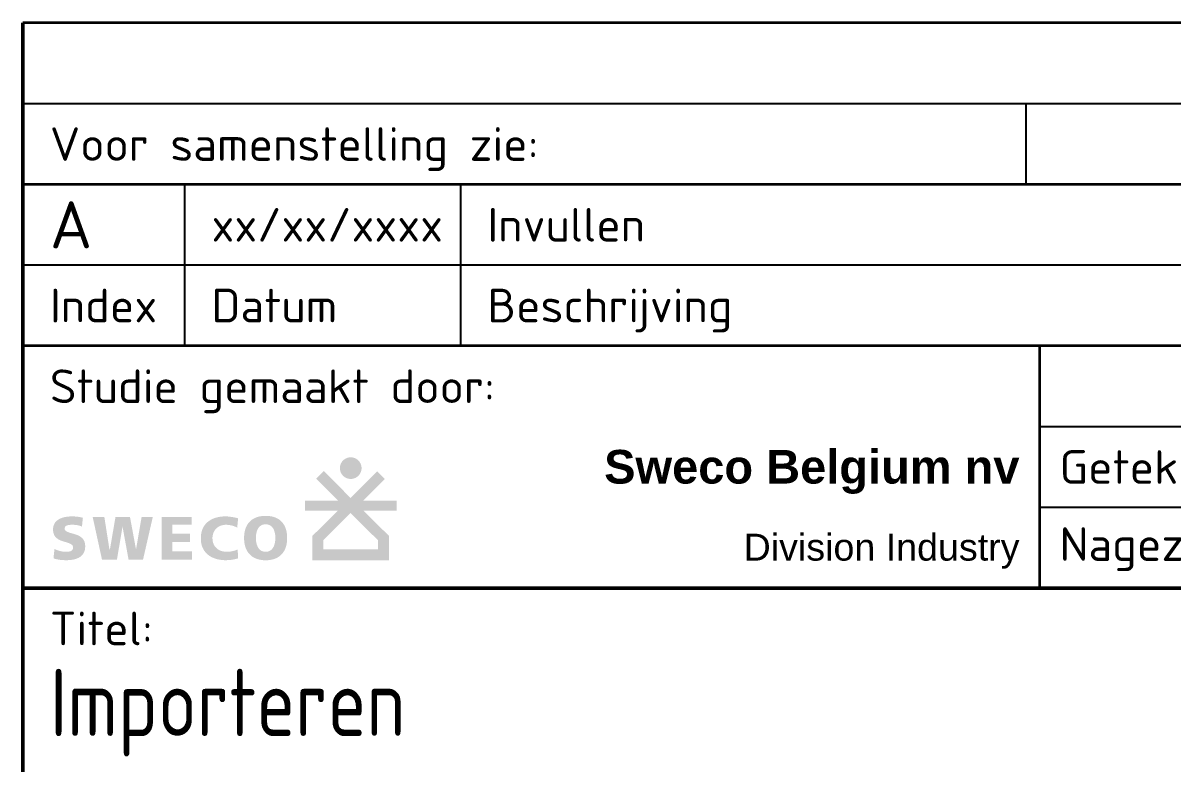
# Model space of a CAD drawing. Header units: millimetres. Extents: x -3 to 841, y 0 to 594.
# Drawn here: x 648.5 to 733.9, y 72 to 127 of the extents above; entities that cross this region are included whole.
import ezdxf
from ezdxf.enums import TextEntityAlignment as Align

# ---------------------------------------------------------------- set-up
doc = ezdxf.new("R2010")
doc.units = ezdxf.units.MM
doc.layers.add('50C', color=7, linetype='Continuous', lineweight=50)
doc.layers.add('Titelhoek_ArcelorMittal', color=7, linetype='Continuous', lineweight=50)
doc.layers.add('TITEL', color=7, linetype='Continuous')
doc.styles.add('Arcelor', font='isocpeur.ttf')
doc.styles.add('GMI_TITEL', font='arial.ttf')

# ---------------------------------------------------------------- blocks, each defined once
blk = doc.blocks.new('titelhoek_arcelormittal')
at = {"transparency": 33554687}
for color, points in [(256, [(-158.8396131693506, 84.33057897741215), (-158.8608018241089, 84.29761884778794), (-158.893761953732, 84.22698999859601), (-158.9078877235725, 84.19167557399545), (-158.9314306733042, 84.11633813485318), (-158.9408478531968, 84.07631512031064), (-158.9479107381163, 84.03629210576504), (-158.9526193280624, 83.99626909122395), (-158.9549736230347, 83.95624607667784), (-158.9573279180088, 83.91386876716243), (-158.9523423521809, 83.82911414810852), (-158.9479107381161, 83.79144542855894), (-158.9408478531969, 83.75377670898771), (-158.931430673304, 83.71375369444286), (-158.9078877235724, 83.63841625530306), (-158.8937619537334, 83.60074753573201), (-158.8772818889224, 83.56543311113741), (-158.8608018241088, 83.53247298150926), (-158.8164982732429, 83.45863373006912), (-158.7736929100987, 83.40298675798182), (-158.7218984206817, 83.34648367861915), (-158.6936468810142, 83.31823213895196), (-158.6653953413357, 83.29468918921988), (-158.6347895066854, 83.27114623948859), (-158.6018293770607, 83.24760328975675), (-158.568869247436, 83.2264146349982), (-158.5359091178141, 83.20758027521393), (-158.500594693215, 83.18874591542811), (-158.4652802686173, 83.17462014558929), (-158.4299658440204, 83.15814008077706), (-158.3546284048784, 83.1345971310454), (-158.3146053903354, 83.12753424612602), (-158.2345593612478, 83.11340847628703), (-158.1945363467043, 83.11105418131389), (-158.1121360226433, 83.11105418131389), (-158.0697587131264, 83.11340847628705), (-157.9897126840395, 83.12753424612592), (-157.9520439644684, 83.13459713104551), (-157.8767065253275, 83.15814008077699), (-157.7899046932741, 83.19611588230032), (-157.7684089565614, 83.20758027521377), (-157.7354488269372, 83.22641463499906), (-157.7024886973132, 83.24760328975749), (-157.6412770280248, 83.29468918920955), (-157.6130254883331, 83.3182321389523), (-157.5565224089829, 83.37473521830178), (-157.5329794592453, 83.40298675798581), (-157.4858935597813, 83.4641984272895), (-157.4647049050238, 83.4971585569128), (-157.4232693134962, 83.5748502910265), (-157.3913854330027, 83.65455999225959), (-157.3728874010705, 83.7137536944433), (-157.3658245161517, 83.75377670898266), (-157.3587616312317, 83.79144542855397), (-157.351698746312, 83.83146844310167), (-157.3493444513387, 83.87384575261872), (-157.3493444513387, 83.95624607668137), (-157.351698746312, 83.99626909122345), (-157.3587616312313, 84.03629210576679), (-157.3728874010701, 84.11633813485304), (-157.3964303508016, 84.19167557399518), (-157.4129104156136, 84.22698999859338), (-157.4270361854529, 84.26230442318996), (-157.4458705452405, 84.29761884779089), (-157.4647049050233, 84.33057897741118), (-157.4858935597824, 84.36353910703534), (-157.5094365095135, 84.39649923665887), (-157.5329794592462, 84.42710507131358), (-157.5565224089765, 84.45535661098965), (-157.5847739486559, 84.48360815066847), (-157.6412770280094, 84.53540264007614), (-157.7024886973128, 84.5824885395403), (-157.7354488269374, 84.60132289932525), (-157.7684089565618, 84.6225115540844), (-157.8390378057581, 84.65547168370918), (-157.9143752448988, 84.68372322338683), (-157.9897126840391, 84.70255758317182), (-158.0297356985828, 84.70962046809134), (-158.0697587131258, 84.71432905803775), (-158.1121360226434, 84.71903764798395), (-158.194536346704, 84.71903764798395), (-158.2745823757918, 84.70962046809126), (-158.3146053903354, 84.7025575831718), (-158.3546284048793, 84.69314040327909), (-158.3922971244498, 84.68372322338651), (-158.4299658440205, 84.6695974535477), (-158.4652802686178, 84.65547168370857), (-158.5359091178135, 84.6225115540839), (-158.5688692474368, 84.60132289932547), (-158.6018293770614, 84.58248853954052), (-158.6347895066841, 84.55894558980941), (-158.6653953413368, 84.53540264007717), (-158.7218984206932, 84.48360815066688), (-158.7736929101033, 84.42710507131038), (-158.7972358598342, 84.39649923666117), (-158.8207788095656, 84.36353910703572)]), (7, [(-179.3009084958559, 80.2923038958457), (-179.3607311311236, 80.28375780509313), (-179.4803764016591, 80.2552708359181), (-179.5943242783608, 80.22108647290754), (-179.6484495197939, 80.20114559448481), (-179.7567000026591, 80.15556644380484), (-179.8079765471759, 80.12707947462933), (-179.8564043947742, 80.09859250545394), (-179.9048322423726, 80.06725683936081), (-179.9504113930514, 80.03592117326852), (-179.9931418468142, 79.99888811334073), (-180.0330236036601, 79.96185505341263), (-180.1070897235159, 79.87639414588624), (-180.1384253896085, 79.83081499520578), (-180.166912358784, 79.78238714760806), (-180.192550631042, 79.7311106030931), (-180.2153402063816, 79.67698536166013), (-180.2324323878867, 79.61716272639269), (-180.2466758724745, 79.5573400911229), (-180.2580706601445, 79.49466875893779), (-180.2637680539798, 79.42914872983492), (-180.2666167508971, 79.35793130689675), (-180.2637680539797, 79.25537821786624), (-180.249524569392, 79.16137121958754), (-180.2295836909695, 79.07306161514406), (-180.2039454187115, 78.99614679837107), (-180.1697610557009, 78.92492937543265), (-180.129879298856, 78.8594093463299), (-180.0843001481756, 78.79958671106205), (-180.0330236036605, 78.74831016654662), (-179.9788983622269, 78.69988231894824), (-179.9219244238764, 78.65715186518518), (-179.8592530916909, 78.61727010833985), (-179.7965817595044, 78.58308574532946), (-179.7282130334852, 78.55175007923707), (-179.6598443074636, 78.52326311006145), (-179.5914755814426, 78.49762483780367), (-179.5231068554228, 78.47483526246381), (-179.3835207064618, 78.43210480870178), (-179.1892187325581, 78.37422762498343), (-179.1242892869692, 78.34949259809284), (-179.0388283794412, 78.32100562891623), (-178.9299448528181, 78.26656386560481), (-178.8278075340529, 78.18013998049629), (-178.7859471801599, 78.09043922215426), (-178.7727126090643, 77.97132808229134), (-178.7881430507009, 77.92503675737944), (-178.8011204477696, 77.87961586764034), (-178.8650578674735, 77.79969409301043), (-178.9553045858207, 77.74705017397415), (-179.0447847457232, 77.72148441400171), (-179.142927903945, 77.70308257183532), (-179.2439345575045, 77.69714100397886), (-179.298059798938, 77.69714100397886), (-179.3920667972162, 77.69714100397886), (-179.4860737954951, 77.70568709473147), (-179.5430477338443, 77.71423318548383), (-179.6028703691131, 77.72277927623657), (-179.7049486753398, 77.74319493748285), (-179.8402617788991, 77.7788036489451), (-180.0396705630922, 77.85286976878719), (-180.1612149649486, 77.9022471820408), (-180.2324323878867, 77.2100138310818), (-180.178307146454, 77.19007295265911), (-180.1241819050215, 77.17582946807131), (-180.0672079666702, 77.15873728656638), (-180.0073853314022, 77.14449380197877), (-179.8877400609127, 77.12170422664724), (-179.8250687286804, 77.1103094389685), (-179.7652460934116, 77.10176334821575), (-179.6427521259585, 77.0875198636281), (-179.5202581585057, 77.07897377287557), (-179.4063102818044, 77.0732763790405), (-179.298059798938, 77.0732763790405), (-179.1613223468968, 77.0732763790405), (-179.0274335917733, 77.08182246979308), (-178.9619135626698, 77.08751986362816), (-178.8308735044641, 77.10461204513321), (-178.7682021722783, 77.1160068328034), (-178.7055308400914, 77.13025031739127), (-178.6457082048245, 77.14449380197858), (-178.585885569556, 77.16158598348393), (-178.4719376928558, 77.20146774032901), (-178.3636872099933, 77.25274428484266), (-178.3152593623913, 77.27838255710246), (-178.266831514793, 77.30971822319535), (-178.218403667196, 77.34390258620517), (-178.1756732134324, 77.37808694921601), (-178.0959096997425, 77.45785046290591), (-178.0588766398142, 77.50058091666935), (-177.996205307627, 77.59743661186724), (-177.9449287631115, 77.70568709473542), (-177.9249878846901, 77.76550972999911), (-177.9078957031854, 77.82818106218365), (-177.8936522185975, 77.89370109128765), (-177.8851061278446, 77.9620698173093), (-177.8794087340098, 78.03613593716345), (-177.8765600370921, 78.11020205702069), (-177.8822574309271, 78.21275514605102), (-177.8936522185974, 78.30961084124826), (-177.91359309702, 78.39507174877257), (-177.9420800661954, 78.4748352624634), (-177.9762644292059, 78.54605268540213), (-178.0189948829685, 78.61157271450483), (-178.0645740336491, 78.67139534977272), (-178.115850578164, 78.72552059120586), (-178.1699758195974, 78.77394843880393), (-178.2297984548657, 78.81667889256687), (-178.2924697870512, 78.85656064941259), (-178.3579898161545, 78.89359370934015), (-178.4263585421741, 78.92492937543243), (-178.497575965114, 78.95341634460824), (-178.5687933880512, 78.97905461686597), (-178.6400108109871, 79.00184419220575), (-178.7824456568625, 79.04457464596842), (-178.919183108907, 79.08445640281408), (-178.9847031380099, 79.10154858431947), (-179.098386019659, 79.13772041029969), (-179.1613223468967, 79.16421991650515), (-179.2487554292103, 79.20103384590016), (-179.3479119949945, 79.2718599643172), (-179.3966132023981, 79.36230506378125), (-179.4034097903972, 79.47105047176646), (-179.3835207064639, 79.51745833427847), (-179.3664285249588, 79.55734009112359), (-179.299484147397, 79.62428446868553), (-179.2137383701799, 79.66103265892161), (-179.0789292668207, 79.69473493476146), (-178.9932492287628, 79.6997749370002), (-178.8963935335665, 79.70262363391771), (-178.810932626041, 79.70547233083524), (-178.7226230215975, 79.7026236339177), (-178.569142208083, 79.69303108307307), (-178.4519968144328, 79.67413666474248), (-178.3040837052542, 79.63962360593443), (-178.2241010610259, 79.61105837585237), (-178.1186992750819, 79.56588618187645), (-178.0503305490614, 80.2239351698251), (-178.1414888504222, 80.24672474516517), (-178.2383445456184, 80.26951432050551), (-178.3380489377315, 80.28660650201071), (-178.4406020267627, 80.30084998659832), (-178.5460038127107, 80.31224477426842), (-178.6542542955777, 80.32079086502102), (-178.7653534753607, 80.32648825885606), (-178.8821500489793, 80.32648825885606), (-178.9989466225978, 80.32363956193855), (-179.1214405900512, 80.31509347118597), (-179.2410858605874, 80.30369868351585)]), (7, [(-176.0761835852153, 77.86806281903046), (-176.4579089721639, 80.29230389584575), (-177.323912835092, 80.29230389584575), (-176.6288307872154, 77.10746074205082), (-175.5206876862975, 77.10746074205082), (-175.1047779363387, 79.56588618187638), (-174.6546838233694, 77.10746074205082), (-173.5835737823792, 77.10746074205082), (-172.8543073714924, 80.29230389584575), (-173.6861268714104, 80.29230389584575), (-174.1020366213693, 77.86806281903044), (-174.5521307343384, 80.29230389584575), (-175.626089472246, 80.29230389584575), (-176.0419992222049, 77.86806281903046)]), (7, [(-169.9457878186975, 77.10746074205082), (-169.9457878186977, 77.72847667007166), (-171.4014719435539, 77.72847667007167), (-171.4014719435539, 78.42071002103067), (-170.0853739676564, 78.42071002103067), (-170.0853739676564, 79.04457464596902), (-171.4014719435539, 79.04457464596902), (-171.4014719435539, 79.70547233083524), (-169.9799721817079, 79.70547233083525), (-169.9799721817079, 80.29230389584576), (-172.1962583835437, 80.29230389584576), (-172.1962583835437, 77.10746074205082)]), (7, [(-167.6155537401605, 77.07612507595802), (-167.5329415295525, 77.0732763790405), (-167.3762631990889, 77.0732763790405), (-167.3021970792333, 77.07612507595798), (-167.2338283532124, 77.07897377287554), (-167.1654596271909, 77.08467116671066), (-167.037268265903, 77.0960659543807), (-166.9204716922848, 77.11600683280331), (-166.8093725125007, 77.1359477112261), (-166.7068194234695, 77.15873728656635), (-166.6099637282742, 77.18437555882386), (-166.5159567299955, 77.21001383108177), (-166.5529897899234, 77.86806281903048), (-166.6441480912841, 77.83102975910246), (-166.7410037864807, 77.7968453960922), (-166.9005775138092, 77.74991194687772), (-167.0401169628203, 77.7227792762366), (-167.1706390761328, 77.70413326004913), (-167.2452231408822, 77.69998970089637), (-167.2964996853977, 77.69714100397886), (-167.3477762299133, 77.69714100397886), (-167.4332371374389, 77.69714100397886), (-167.5186980449652, 77.70568709473146), (-167.5728232863978, 77.71423318548402), (-167.6507108289467, 77.726531218518), (-167.7295016168621, 77.74841754849432), (-167.7779294644598, 77.7655097299995), (-167.8589934702242, 77.79412055556372), (-167.9175156134173, 77.82533236526768), (-167.9687921579513, 77.85097063753389), (-168.0457069747071, 77.90224718204072), (-168.0827400346351, 77.93358284813358), (-168.1437945388376, 77.98524435168822), (-168.2283587182439, 78.07685554604524), (-168.3081586602854, 78.2009887892229), (-168.35935580968, 78.31801084498538), (-168.3958775650317, 78.44218481318023), (-168.4103401801504, 78.52896050389634), (-168.4160375739858, 78.5859344422472), (-168.4217349678208, 78.64290838059739), (-168.4217349678209, 78.69988231894828), (-168.4217349678209, 78.78249452955605), (-168.410340180151, 78.8850476185863), (-168.3932479986459, 78.96196243536046), (-168.3790045140579, 79.01039028295868), (-168.3470150486709, 79.11915446527198), (-168.3077870911196, 79.1927068856804), (-168.2849975157794, 79.23543733944364), (-168.2593592435217, 79.27531909628868), (-168.2247129296602, 79.32921336229559), (-168.1631546790494, 79.40196402210847), (-168.1055296099754, 79.45478700209289), (-168.0542530654592, 79.50179050123258), (-167.9944304301918, 79.54024790961867), (-167.9545486733463, 79.56588618187646), (-167.9118182195836, 79.58867575721663), (-167.843288246569, 79.62522507615792), (-167.7779294644601, 79.64564969556703), (-167.7295016168618, 79.66274187707235), (-167.6122552489906, 79.69032925774763), (-167.4569762784185, 79.70758247670005), (-167.3677171083376, 79.70262363391782), (-167.2386492249224, 79.69583058742272), (-167.1597622333558, 79.68268275549465), (-167.0581123896894, 79.66663278017911), (-166.9518073584096, 79.63710360482371), (-166.8976821169438, 79.62286012022693), (-166.8464055724286, 79.6057679387218), (-166.7951290279132, 79.5886757572167), (-166.7438524833982, 79.56588618187645), (-166.6897272419649, 79.54594530345375), (-166.6384506974491, 79.52030703119614), (-166.5871741529336, 79.49751745585576), (-166.5159567299954, 80.18975080681476), (-166.6356020005311, 80.21538907907227), (-166.7523985741499, 80.2381786544126), (-166.8691951477689, 80.26381692667051), (-166.9859917213869, 80.28375780509306), (-167.1027882950055, 80.30084998659827), (-167.2195848686245, 80.31509347118596), (-167.336381442243, 80.32363956193855), (-167.4531780158614, 80.32648825885606), (-167.5500337110575, 80.32648825885606), (-167.6440407093363, 80.320790865021), (-167.7380477076143, 80.31224477426844), (-167.8292060089753, 80.30084998659832), (-167.920364310336, 80.28945519892822), (-168.0086739147796, 80.272363017423), (-168.0941348223051, 80.25242213900039), (-168.1767470329136, 80.2296325636601), (-168.2593592435217, 80.20114559448487), (-168.3391227572124, 80.17265862530975), (-168.4160375739841, 80.13847426229935), (-168.4901036938414, 80.1042898992889), (-168.56132111678, 80.0644081424434), (-168.6296898428002, 80.02167768868078), (-168.6952098719026, 79.97609853800094), (-168.760729901007, 79.92767069040218), (-168.8205525362743, 79.87639414588674), (-168.8775264746258, 79.82226890445342), (-168.9316517160582, 79.76244626918553), (-169.0285074112525, 79.63710360481639), (-169.071237865017, 79.56873487879427), (-169.1111196218631, 79.49466875893764), (-169.1481526817903, 79.42060263908286), (-169.1794883478833, 79.34368782230902), (-169.2079753170583, 79.2610756117009), (-169.2307648923983, 79.17561470417584), (-169.2507057708213, 79.08730509973088), (-169.2677979523263, 78.99614679837015), (-169.2791927399963, 78.89929110317657), (-169.2848901338314, 78.80243540797977), (-169.287738830749, 78.69988231894845), (-169.2848901338316, 78.58878313916323), (-169.2763440430788, 78.48053265629869), (-169.2621005584918, 78.37797956727005), (-169.245008376986, 78.28112387207285), (-169.2222188016461, 78.18711687379296), (-169.1937318324707, 78.0988072693501), (-169.1595474694605, 78.01334636182446), (-169.1225144095312, 77.93358284813124), (-169.0826326526874, 77.856668031361), (-169.0370535020078, 77.78545060842279), (-168.9886256544088, 77.71708188240096), (-168.9345004129758, 77.65156185329815), (-168.8803751715427, 77.59173921803088), (-168.8205525362745, 77.5347652796793), (-168.7607299010066, 77.4806400382472), (-168.695209871904, 77.43221219064873), (-168.6268411458828, 77.38378434305075), (-168.5584724198627, 77.3410538892885), (-168.4872549969237, 77.30402082935991), (-168.4131888770679, 77.26698776943222), (-168.3391227572095, 77.23565210333847), (-168.2622079404391, 77.20431643724652), (-168.1824444267478, 77.17867816498848), (-168.1055296099751, 77.15588858964877), (-168.0257660962854, 77.13594771122627), (-167.9431538856763, 77.11885552972089), (-167.8605416750688, 77.1046120451333), (-167.7807781613799, 77.09321725746379), (-167.6981659507692, 77.08182246979308)])]:
    blk.add_hatch(color=color, dxfattribs=at).paths.add_polyline_path(points)
h = blk.add_hatch(color=7, dxfattribs=at)
h.paths.add_polyline_path([(-160.9961473647677, 78.88274040951384), (-160.9961473647676, 77.07228757515178), (-155.3175878894994, 77.07228757515178), (-155.3175878894994, 78.88274040951389), (-157.2127953428952, 80.75675920815125), (-154.7431399160477, 80.75675920815128), (-154.7431399160477, 81.50307071464381), (-157.2198582278148, 81.50777930459014), (-155.6212919410374, 83.10634559136759), (-156.195739914489, 83.67137638492656), (-158.166284807026, 81.6984771974163), (-160.148601174429, 83.70198221957772), (-160.7136319679881, 83.12988854109916), (-159.0868141415328, 81.50307071464381), (-161.5588238633534, 81.50307071464381), (-161.5588238633533, 80.75675920815128), (-159.0985856163986, 80.75675920815128)])
h.paths.add_polyline_path([(-160.1933327789192, 77.87510216100023), (-160.1933327789192, 78.5460762283516), (-158.166284807026, 80.5707699052714), (-156.1204024753479, 78.54607622835162), (-156.1204024753478, 77.87510216100023)], flags=16)
h = blk.add_hatch(color=7, dxfattribs=at)
h.paths.add_polyline_path([(-164.4734410401288, 77.06757898520544), (-164.3765853449342, 77.07042768212288), (-164.285427043572, 77.0732763790405), (-164.1942687422098, 77.08467116671075), (-164.105959137768, 77.09606595438069), (-164.0204982302421, 77.11315813588588), (-163.9407347165512, 77.13309901430861), (-163.8609712028605, 77.1558885896488), (-163.7840563860875, 77.18152686190646), (-163.6416215402114, 77.24419819409195), (-163.5732528141899, 77.28123125402004), (-163.5105814820048, 77.32111301086515), (-163.4479101498194, 77.36384346462833), (-163.3909362114682, 77.40942261530887), (-163.2826857286042, 77.5119757043383), (-163.2342578810046, 77.56610094577258), (-163.1886787303244, 77.62592358104122), (-163.1459482765608, 77.68574621630808), (-163.1060665197157, 77.7484175484946), (-163.0690334597885, 77.8167862745151), (-163.0348490967774, 77.88515500053593), (-163.0063621276043, 77.95637242347387), (-162.9778751584271, 78.03043854332898), (-162.9550855830871, 78.10735336010286), (-162.9322960077466, 78.18711687379448), (-162.9152038262413, 78.26972908440221), (-162.9009603416536, 78.35518999192786), (-162.8895655539838, 78.44349959637113), (-162.8810194632313, 78.53180920081519), (-162.8753220693962, 78.6229675021751), (-162.8753220693962, 78.71697450045343), (-162.8753220693962, 78.8109814987312), (-162.8810194632313, 78.90498849701139), (-162.8895655539838, 78.99329810145146), (-162.9009603416541, 79.08160770589754), (-162.9152038262414, 79.16706861342271), (-162.9322960077468, 79.24968082403227), (-162.9522368861695, 79.32944433772177), (-162.977875158426, 79.40635915449403), (-163.0035134306853, 79.48042527435166), (-163.0348490967774, 79.55449139420735), (-163.0661847628703, 79.62286012022669), (-163.1032178227978, 79.68838014933135), (-163.1430995796437, 79.75390017843274), (-163.1858300334059, 79.8137228137006), (-163.2314091840863, 79.87069675205115), (-163.2798370316842, 79.9248219934857), (-163.3311135762005, 79.97894723491768), (-163.3880875145494, 80.02737508251472), (-163.4450614529019, 80.07295423319573), (-163.5048840881697, 80.11568468695899), (-163.5704041172725, 80.15556644380436), (-163.7071415693158, 80.22393516982592), (-163.7812076891703, 80.25242213899982), (-163.8581225059427, 80.28090910817563), (-163.9350373227162, 80.30369868351583), (-164.0176495333224, 80.32079086502092), (-164.1031104408497, 80.33788304652614), (-164.1914200452938, 80.35212653111383), (-164.282578346654, 80.36067262186637), (-164.3765853449328, 80.36637001570146), (-164.4734410401288, 80.36637001570143), (-164.5702967353248, 80.36637001570143), (-164.664303733603, 80.36067262186641), (-164.755462034964, 80.3521265311138), (-164.8437716394074, 80.33788304652617), (-164.9292325469328, 80.32079086502101), (-165.0118447575414, 80.30369868351582), (-165.0916082712319, 80.28090910817569), (-165.1685230880045, 80.2524221390005), (-165.2397405109433, 80.22393516982503), (-165.3109579338813, 80.18975080681501), (-165.3793266599022, 80.15556644380446), (-165.4419979920869, 80.11568468695876), (-165.5046693242735, 80.07295423319599), (-165.5616432626238, 80.02737508251582), (-165.615768504057, 79.97894723491767), (-165.7183215930868, 79.87069675205315), (-165.7639007437694, 79.8137228137002), (-165.8066311975309, 79.75390017843326), (-165.846512954377, 79.68838014932952), (-165.880697317387, 79.62286012022957), (-165.9148816803978, 79.5544913942061), (-165.9462173464903, 79.48042527435031), (-165.9718556187479, 79.40635915449377), (-165.994645194087, 79.32944433772624), (-166.0174347694283, 79.24968082403143), (-166.0345269509332, 79.16706861342325), (-166.0487704355213, 79.08160770589481), (-166.0601652231909, 78.99329810145365), (-166.0687113139438, 78.90498849701068), (-166.0715600108612, 78.81098149873182), (-166.0744087077788, 78.71697450045252), (-166.0715600108612, 78.62296750217506), (-166.0687113139435, 78.53180920081438), (-166.060165223191, 78.44349959637238), (-166.0487704355209, 78.35518999192652), (-166.0345269509336, 78.26972908440125), (-166.0145860725118, 78.18711687379354), (-165.9946451940883, 78.10735336010295), (-165.9718556187478, 78.03043854333026), (-165.9433686495725, 77.95637242347331), (-165.9120329834766, 77.88515500052841), (-165.8806973173869, 77.81678627451515), (-165.843664257459, 77.7484175484944), (-165.8037825006145, 77.68574621630896), (-165.7610520468525, 77.62592358104361), (-165.7154728961704, 77.56610094577263), (-165.6641963516547, 77.51197570433933), (-165.6129198071397, 77.46069915982508), (-165.5587945657062, 77.40942261530847), (-165.4989719304402, 77.36384346462972), (-165.4391492951701, 77.3211130108654), (-165.3736292660656, 77.28123125401967), (-165.3081092369642, 77.24419819409196), (-165.2368918140262, 77.21286252799884), (-165.1628256941695, 77.18152686190626), (-165.0887595743145, 77.1558885896488), (-165.0089960606234, 77.13309901430847), (-164.9263838500164, 77.11315813588595), (-164.8409229424894, 77.09606595438072), (-164.7554620349625, 77.08467116671058), (-164.6643037336031, 77.0732763790405), (-164.5702967353247, 77.07042768212298)])
h.paths.add_polyline_path([(-164.4734410401288, 77.69714100397886), (-164.5662610813603, 77.70260100640456), (-164.6101784921701, 77.7113844885665), (-164.6778350439616, 77.72491579892481), (-164.7326724596233, 77.74841754849417), (-164.7798054449852, 77.76654561978722), (-164.8808046993292, 77.83387845601551), (-164.9292325469332, 77.8823063036181), (-164.9719630006958, 77.92503675738095), (-165.0061473637061, 77.97631330189648), (-165.0289369390464, 78.01049766490684), (-165.0488778174692, 78.04753072483464), (-165.0857382290989, 78.11598577500352), (-165.1030030589023, 78.16432729845367), (-165.12864133116, 78.22414993371962), (-165.1457335126638, 78.29251865973994), (-165.158614576978, 78.3408226509158), (-165.1752259042762, 78.43495350558378), (-165.1932117946234, 78.58783357351295), (-165.1970100571807, 78.71697450045293), (-165.1941613602631, 78.81952758948347), (-165.1802343975555, 78.9820088210719), (-165.1588375184874, 79.10325780246279), (-165.1314900280731, 79.21264776411398), (-165.1030030589021, 79.28386518704149), (-165.0887595743148, 79.32374694388629), (-165.0688186958919, 79.36078000381448), (-165.0488778174692, 79.39781306374233), (-165.0230285306274, 79.4458188821629), (-164.9681647381409, 79.52125659683317), (-164.9007455777602, 79.58867575721445), (-164.7858481354189, 79.67223753346354), (-164.6710370172268, 79.71324150424654), (-164.5532045538195, 79.73680799692802), (-164.4734410401288, 79.73680799692802), (-164.4278618894483, 79.73680799692802), (-164.3822827387679, 79.73111060309297), (-164.2911244374078, 79.71971581542306), (-164.1985417875878, 79.68410710395395), (-164.098079763316, 79.6300121678078), (-164.0489851994172, 79.58582706029921), (-164.0105990084523, 79.55442017678234), (-163.966372988809, 79.50036615277331), (-163.9279155804226, 79.453362653634), (-163.8980042627882, 79.39781306374233), (-163.8556298961418, 79.31911781140101), (-163.8296355367677, 79.24113473327836), (-163.8125433552685, 79.18985818878119), (-163.7926024768397, 79.11009467507195), (-163.7628098549103, 78.94623525445813), (-163.7516974016843, 78.7517673229961), (-163.7577319313603, 78.5465933140135), (-163.7860054945058, 78.35998779725627), (-163.8039972645113, 78.29251865973882), (-163.8177659662763, 78.23744385267626), (-163.8611438511557, 78.11598577501054), (-163.8980042627882, 78.04753072483464), (-163.9251963697301, 77.99703109765701), (-163.9975051765523, 77.90061935523048), (-164.0842378237538, 77.82177149413288), (-164.1631920485645, 77.76913534425856), (-164.2170583175512, 77.74841754849434), (-164.267161869218, 77.72529283234041), (-164.3781391796145, 77.703097370261), (-164.4278618894483, 77.69998970089637)], flags=16)
at = {"layer": 'Titelhoek_ArcelorMittal', "lineweight": 50, "transparency": 33554687}
for p, q in [((-182.5, 117), (-182.5, 0)), ((0, 75), (-182.5, 75))]:
    blk.add_line(p, q, dxfattribs=at)
at = {"layer": 'Titelhoek_ArcelorMittal', "lineweight": 35, "transparency": 33554687}
for p, q in [((0, 117), (-182.5, 117)), ((0, 105), (-182.5, 105)), ((0, 93), (-182.5, 93)), ((-106.9973172408704, 93), (-106.9973172408704, 75))]:
    blk.add_line(p, q, dxfattribs=at)
at = {"layer": 'Titelhoek_ArcelorMittal', "lineweight": 25, "transparency": 33554687}
for p, q in [((0, 111), (-182.5, 111)), ((-107.9973172408704, 111), (-107.9973172408704, 105)), ((-170.5, 105), (-170.5, 93)), ((-150, 105), (-150, 93)), ((0, 99), (-182.5, 99)), ((-106.9927764029843, 86.99999999999966), (-50, 86.99999999999966)), ((-106.9927764029843, 81.00322483387203), (-50, 81.00322483387214))]:
    blk.add_line(p, q, dxfattribs=at)
at = {"layer": 'TITEL', "transparency": 33554687, "attachment_point": 3, "style": 'GMI_TITEL'}
for s, width, insert, char_height in [('\\pt35;{\\fArial|b1|i0|c0|p34;Sweco Belgium nv}', 33.76646806471294, (-108.471984317686, 85.26624960278332), 2.5), ('\\pt28;Division Industry', 25.10132357744928, (-108.471984317686, 79.04192549646346), 2)]:
    blk.add_mtext_dynamic_manual_height_columns(s, width=width, gutter_width=12.5, heights=[0], dxfattribs=dict(at, insert=insert, char_height=char_height))
at = {"layer": 'Titelhoek_ArcelorMittal', "lineweight": 25, "transparency": 33554687, "style": 'Arcelor'}
for s, p in [('Voor samenstelling zie:', (-180.5, 108)), ('Index', (-180.5, 96)), ('Datum', (-168.5, 96)), ('Beschrijving', (-148, 96)), ('Studie gemaakt door:', (-180.5000001961275, 90)), ('Getekend:', (-105.4973172408704, 84)), ('Nagezien:', (-105.4973172408704, 78.26428571349999)), ('Titel:', (-180.5000001961275, 72))]:
    blk.add_text(s, height=2.5, dxfattribs=at).set_placement(p, align=Align.MIDDLE_LEFT)
for tag, p in [('MEERVOUDIG_GEBRUIKT', (-180.5, 114)), ('TYPE_PLAN', (-71.5, 114)), ('DATUMX', (-168.5, 102)), ('BESCHRIJVINGX', (-148, 102)), ('TWANRX', (-48, 102)), ('NAAMX', (-34, 102)), ('NAGEZIENX', (-16, 102)), ('GEN-TITLE-SCA', (-35.5, 88.5)), ('NAAM_GETEKEND', (-88.49930299385221, 83.99677516612758)), ('DATUM_GETEKEND', (-68.5, 83.99677516612758)), ('GEN-TITLE-SIZ', (-33, 79.5)), ('NAAM_NAGEZIEN', (-88.49930299385221, 78)), ('DATUM_NAGEZIEN', (-68.5, 78))]:
    blk.add_attdef(tag, text='', height=2.5, dxfattribs=at).set_placement(p, align=Align.MIDDLE_LEFT)
at = {"layer": 'Titelhoek_ArcelorMittal', "lineweight": 25, "transparency": 33554687, "style": 'Arcelor', "width": 0.7}
for tag, p in [('SAMENSTELLING1', (-144.5, 108)), ('SAMENSTELLING2', (-107, 108)), ('SAMENSTELLING3', (-71, 108)), ('SAMENSTELLING4', (-35, 108))]:
    blk.add_attdef(tag, text='', height=2.5, dxfattribs=at).set_placement(p, align=Align.MIDDLE_LEFT)
at = {"layer": 'Titelhoek_ArcelorMittal', "lineweight": 35, "transparency": 33554687, "style": 'Arcelor'}
for tag, p in [('INDX', (-180.5, 102)), ('TITEL5', (-180.5000001961275, 37)), ('TITEL6', (-180.5000001961275, 30))]:
    blk.add_attdef(tag, text='', height=3.5, dxfattribs=at).set_placement(p, align=Align.MIDDLE_LEFT)
at = {"layer": 'Titelhoek_ArcelorMittal', "lineweight": 50, "transparency": 33554687, "style": 'Arcelor', "width": 0.8}
for tag, p in [('TITEL1', (-180.5000001961275, 66.5)), ('TITEL2', (-180.5000001961275, 59)), ('TITEL3', (-180.5000001961275, 51.5)), ('TITEL4', (-180.5000001961275, 44))]:
    blk.add_attdef(tag, text='', height=5, dxfattribs=at).set_placement(p, align=Align.MIDDLE_LEFT)
at = {"layer": 'Titelhoek_ArcelorMittal', "lineweight": 50, "transparency": 33554687, "style": 'Arcelor'}
for tag, p in [('PLANNUMMER', (-120.5000001961275, 17.5)), ('FOLIO', (-23.00000019612747, 17.5)), ('FASE', (-120.5000001961275, 4.5)), ('VAKGEBIED', (-23.00000019612747, 4.5))]:
    blk.add_attdef(tag, text='', height=5, dxfattribs=at).set_placement(p, align=Align.MIDDLE_LEFT)
at = {"layer": 'Titelhoek_ArcelorMittal', "lineweight": 25, "transparency": 33554687, "style": 'Arcelor'}
blk.add_attdef('FILETYPE', text='', height=2.5, dxfattribs=at).set_placement((0, -3), align=Align.MIDDLE_RIGHT)

msp = doc.modelspace()

# ---------------------------------------------------------------- block references
at = {"layer": '50C', "transparency": 33554687}
ref = msp.add_blockref('titelhoek_arcelormittal', (830.9999998055646, 10.00000031346278), dxfattribs=at)
ref.add_attrib('TITEL1', 'Importeren', dxfattribs={"layer": 'Titelhoek_ArcelorMittal', "lineweight": 50, "height": 5, "style": 'Arcelor', "width": 0.8}).set_placement((650.499999609437, 76.50000031346278), align=Align.MIDDLE_LEFT)
ref.add_attrib('BESCHRIJVINGX', 'Invullen', dxfattribs={"layer": 'Titelhoek_ArcelorMittal', "lineweight": 25, "height": 2.5, "style": 'Arcelor'}).set_placement((682.9999998055646, 112.0000003134628), align=Align.MIDDLE_LEFT)
ref.add_attrib('DATUMX', 'xx/xx/xxxx', dxfattribs={"layer": 'Titelhoek_ArcelorMittal', "lineweight": 25, "height": 2.5, "style": 'Arcelor'}).set_placement((662.4999998055646, 112.0000003134628), align=Align.MIDDLE_LEFT)
ref.add_attrib('INDX', 'A', dxfattribs={"layer": 'Titelhoek_ArcelorMittal', "lineweight": 35, "height": 3.5, "style": 'Arcelor'}).set_placement((650.4999998055646, 112.0000003134628), align=Align.MIDDLE_LEFT)

doc.saveas('drawing.dxf')
